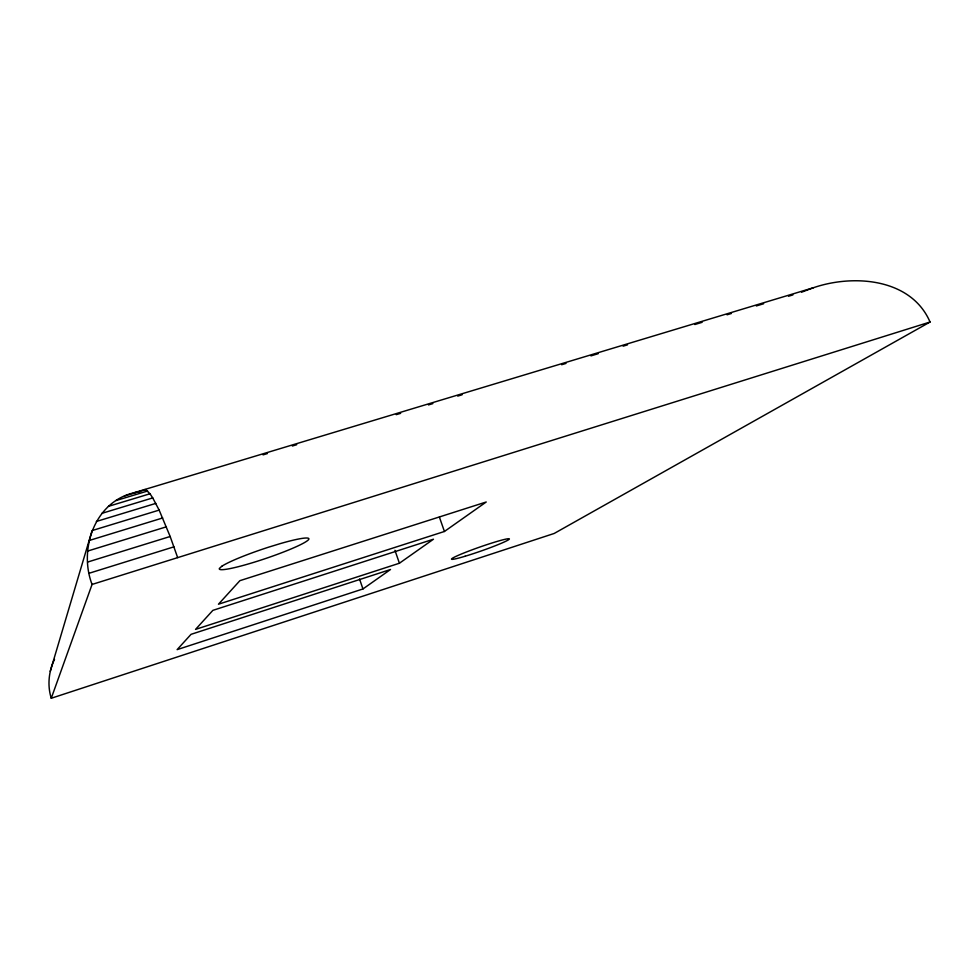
<?xml version="1.0" encoding="UTF-8"?>
<svg xmlns="http://www.w3.org/2000/svg" width="979" height="979" viewBox="0 0 979 979"><rect width="100%" height="100%" fill="white"/><g stroke="black" fill="none" stroke-linecap="round" stroke-linejoin="round"><path stroke-width="1.47" d="M51.263 698.26L92.063 584.439C78.601 549.378 94.498 502.227 133.511 492.878L813.39 287.74C853.26 273.998 911.155 278.146 930.05 322.018L554.2 533.457L51.263 698.26C47.249 685.484 48.669 671.325 54.518 659.344M50.247 671.361L92.087 530.581L159.149 510.108L170.162 536.492L177.664 557.638M362.952 588.954L390.523 569.497L191.052 634.331L177.126 649.64L362.952 588.954L359.526 578.993M399.408 563.231L433.464 539.221L212.871 610.358L195.555 629.387L399.408 563.231L394.941 550.308M444.429 531.475L486.233 501.994L239.879 580.682L218.464 604.214L444.429 531.475L439.4 517.108M801.544 292.207L813.39 287.74M92.063 584.439L930.05 322.018M89.126 573.253L173.944 546.833M87.669 562.044L170.162 536.492M87.682 551.055L166.393 526.812M89.175 540.506L162.698 517.964M101.853 513.351L152.736 497.919L159.149 510.108M96.346 521.477L155.808 503.39M124.455 496.035L145.663 489.635L149.995 493.771L152.736 497.919M263.057 454.868L267.451 453.546M292.329 446.032L296.723 444.699M396.25 414.655L400.644 413.334M428.447 404.939L432.84 403.605M457.731 396.103L462.112 394.77M561.64 364.726L566.033 363.405M590.924 355.891L598.242 353.676M623.121 346.162L627.515 344.841M694.833 324.514L702.151 322.311M727.042 314.797L731.435 313.464M756.314 305.962L763.632 303.747M788.511 296.233L792.904 294.912M116.048 500.538L147.633 491.005M108.461 506.339L149.995 493.771M133.511 492.878L140.315 491.605M144.121 489.684L145.663 489.635M221.719 566.327L219.394 568.432A47.249 4.919 -18.7 0 0 256.706 561.42A47.249 4.919 -18.7 0 0 307.32 540.763A47.249 4.919 -18.7 0 0 280.08 543.663L268.417 547.237A47.249 4.919 -18.7 0 0 221.719 566.327M465.147 556.231A30.679 2.08 -19.3 0 0 509.361 539.037A30.679 2.08 -19.3 0 0 466.714 551.875A30.679 2.08 -19.3 0 0 465.147 556.231"/></g></svg>
